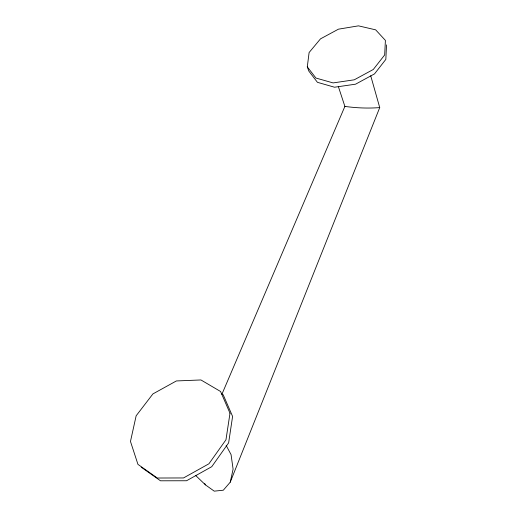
<?xml version="1.0" encoding="UTF-8"?>
<svg xmlns="http://www.w3.org/2000/svg" width="517" height="517" viewBox="0 0 517 517"><rect width="100%" height="100%" fill="white"/><g stroke="black" fill="none" stroke-linecap="round" stroke-linejoin="round"><path stroke-width="0.78" d="M386.529 44.876L385.831 59.397L374.502 73.899L355.573 84.181L334.538 87.224L317.432 82.319L308.83 71.1L307.292 66.835L309.108 52.527L320.501 38.853L338.435 29.172L358.481 25.85L375.672 29.85L385.404 40.404L384.68 54.938L373.28 69.485L354.242 79.818L333.097 82.914L315.919 78.041L307.292 66.835M195.646 475.472L205.456 484.888L214.238 491.15L223.305 490.213L230.233 482.193L233.102 469.152L231.06 454.611L226.155 445.421M230.233 482.193L379.73 107.588L370.715 75.74M221.98 394.096L344.884 106.399L338.357 86.565M379.73 107.588C368.188 108.505 356.355 108.008 344.884 106.399M221.845 393.973L223.195 394.768L232.592 416.418L228.637 442.849L211.757 466.689L186.547 480.752L160.503 480.797L141.225 467.194M204.719 483.505L205.456 484.888M229.994 413.238L225.961 439.799L208.92 463.788L183.516 477.947L157.31 478.025L137.949 464.376L130.471 441.453L136.145 415.797L152.909 393.915L176.381 380.945L200.939 379.956L220.585 391.505L229.994 413.238"/></g></svg>
